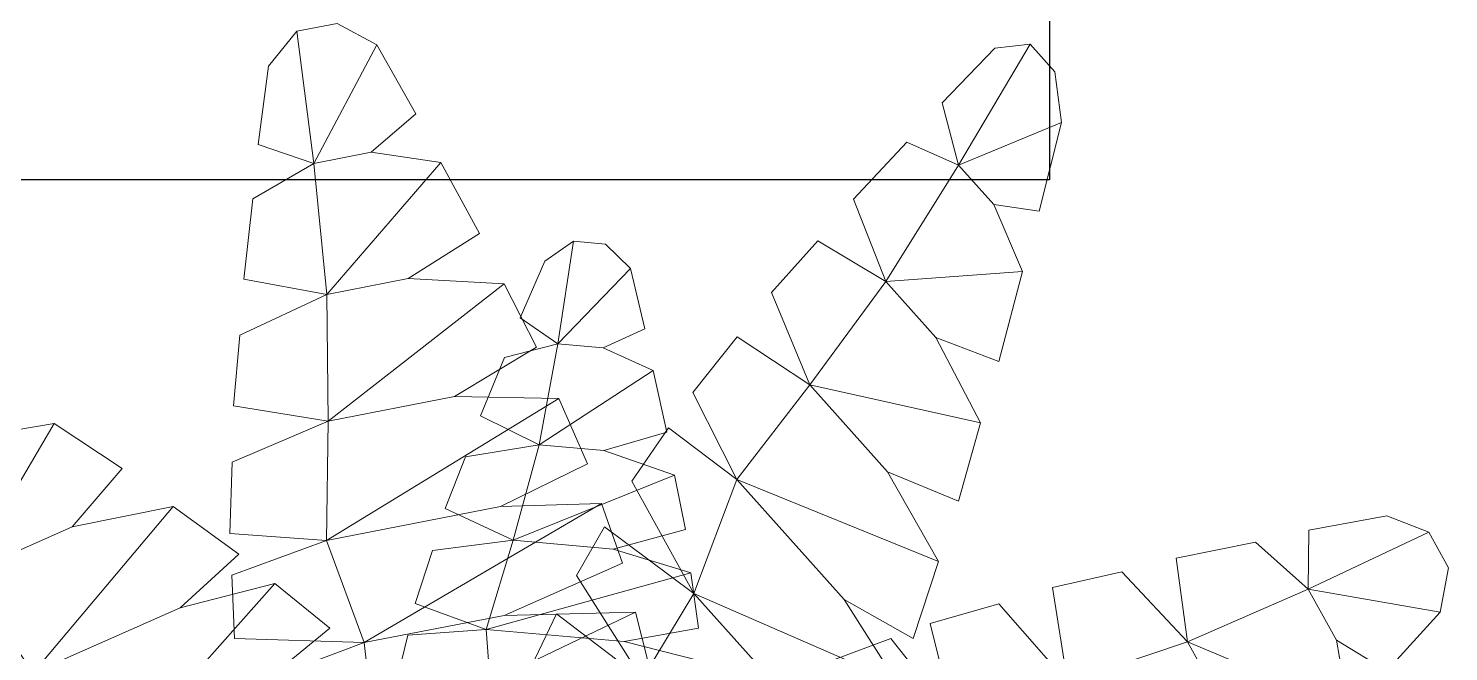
# Model space of a CAD drawing. Header units: millimetres. Extents: x 10088 to 21623, y -4423 to -852.
# Drawn here: x 11653.12 to 11692.31, y -3402.91 to -3385.7 of the extents above; entities that cross this region are included whole.
import ezdxf

# ---------------------------------------------------------------- set-up
doc = ezdxf.new("R2010")
doc.units = ezdxf.units.MM
doc.layers.add('bitki', color=85, linetype='Continuous', lineweight=5)

# ---------------------------------------------------------------- blocks, each defined once
blk = doc.blocks.new('A$C7136359F')
at = {"layer": 'bitki', "color": 86, "linetype": 'Continuous'}
for points in [[(-1508.65, -2462.41, 2851.2), (-1457.65, -2437.12, 2915.76), (-1467.91, -2401.3, 2915.76), (-1489.54, -2363.98, 2903.67)], [(-1457.65, -2437.12, 2915.76), (-1428.01, -2364.52, 2963.64), (-1464.37, -2363.56, 2929.41), (-1467.91, -2401.3, 2915.76)], [(-1457.65, -2437.12, 2915.76), (-1402.54, -2415.55, 2973.93), (-1409.77, -2390.38, 2973.93), (-1428.01, -2364.52, 2963.64)], [(-1402.54, -2415.55, 2973.93), (-1367.95, -2366.26, 3012.96), (-1403.53, -2364.67, 2984.85), (-1409.77, -2390.38, 2973.93)], [(-1402.54, -2415.55, 2973.93), (-1346.17, -2395.33, 3023.67), (-1351.24, -2377.66, 3023.67), (-1367.95, -2366.26, 3012.96)], [(-1402.54, -2415.55, 2973.93), (-1383.64, -2434.06, 2984.85), (-1354.3, -2413.84, 3012.96), (-1346.17, -2395.33, 3023.67)], [(-1457.65, -2437.12, 2915.76), (-1434.64, -2467.24, 2929.41), (-1404.34, -2447.14, 2963.64), (-1402.54, -2415.55, 2973.93)], [(-1508.65, -2462.41, 2851.2), (-1483.24, -2497.27, 2868.27), (-1456.21, -2480.2, 2903.67), (-1457.65, -2437.12, 2915.76)], [(-1556.08, -2487.4, 2781.18), (-1533.58, -2524.66, 2796.33), (-1505.47, -2509.18, 2838.09), (-1508.65, -2462.41, 2851.2)], [(-1604.59, -2493.22, 2706.66), (-1576.6, -2544.16, 2726.55), (-1550.71, -2532.4, 2769.99), (-1556.08, -2487.4, 2781.18)], [(-1642.72, -2598.52, 2765.82), (-1599.1, -2609.26, 2866.59), (-1602.28, -2551.24, 2866.59), (-1615.27, -2495.38, 2843.37)], [(-1599.1, -2609.26, 2866.59), (-1562.83, -2516.83, 2949.57), (-1591.9, -2504.05, 2892.63), (-1602.28, -2551.24, 2866.59)], [(-1599.1, -2609.26, 2866.59), (-1549.24, -2631.82, 2964.21), (-1553.2, -2559.67, 2964.21), (-1562.83, -2516.83, 2949.57)], [(-1549.24, -2631.82, 2964.21), (-1511.17, -2541.79, 3038.82), (-1543.66, -2525.26, 2984.07), (-1553.2, -2559.67, 2964.21)], [(-1549.24, -2631.82, 2964.21), (-1495.96, -2638.75, 3055.98), (-1498.84, -2586.43, 3055.98), (-1511.17, -2541.79, 3038.82)], [(-1495.96, -2638.75, 3055.98), (-1453.72, -2572.48, 3124.71), (-1485.64, -2554.54, 3078.36), (-1498.84, -2586.43, 3055.98)], [(-1495.96, -2638.75, 3055.98), (-1438.99, -2647.45, 3140.58), (-1440.85, -2613.7, 3140.58), (-1453.72, -2572.48, 3124.71)], [(-1642.72, -2598.52, 2765.82), (-1649.17, -2646.49, 2744.58), (-1673.71, -2637.67, 2688.27), (-1686.67, -2581.84, 2665.05)], [(-1701.34, -2635, 2463.06), (-1676.41, -2663.83, 2503.74), (-1636.45, -2616.22, 2503.74), (-1618.36, -2585.86, 2497.65)], [(-1438.99, -2647.45, 3140.58), (-1392.34, -2607.25, 3203.34), (-1428.46, -2586.19, 3158.46), (-1440.85, -2613.7, 3140.58)], [(-1745.98, -2664.91, 2631.39), (-1623.52, -2621.92, 2690.58), (-1635.79, -2601.43, 2647.59), (-1687.42, -2625.4, 2631.39)], [(-1676.41, -2663.83, 2503.74), (-1593.49, -2616.76, 2534.82), (-1608.61, -2596.78, 2512.02), (-1636.45, -2616.22, 2503.74)], [(-1642.72, -2598.52, 2765.82), (-1630.69, -2652.28, 2787.06), (-1606.3, -2658.79, 2843.37), (-1599.1, -2609.26, 2866.59)], [(-1438.99, -2647.45, 3140.58), (-1378.87, -2661.34, 3216.84), (-1380.16, -2637.64, 3216.84), (-1392.34, -2607.25, 3203.34)], [(-1599.1, -2609.26, 2866.59), (-1583.08, -2664.73, 2892.63), (-1554.43, -2669.98, 2949.57), (-1549.24, -2631.82, 2964.21)], [(-1676.41, -2663.83, 2503.74), (-1639.57, -2683.6, 2541.99), (-1610.59, -2649.07, 2541.99), (-1593.49, -2616.76, 2534.82)], [(-1378.87, -2661.34, 3216.84), (-1332.67, -2642.14, 3267.93), (-1367.89, -2621.02, 3231.12), (-1380.16, -2637.64, 3216.84)], [(-1745.98, -2664.91, 2631.39), (-1719.4, -2698.45, 2708.28), (-1666.27, -2662.6, 2708.28), (-1623.52, -2621.92, 2690.58)], [(-1639.57, -2683.6, 2541.99), (-1567.57, -2653.03, 2570.64), (-1581.43, -2632.3, 2551.32), (-1610.59, -2649.07, 2541.99)], [(-1549.24, -2631.82, 2964.21), (-1535.5, -2673.49, 2984.07), (-1503.73, -2677.09, 3038.82), (-1495.96, -2638.75, 3055.98)], [(-1701.34, -2635, 2463.06), (-1722.07, -2675.32, 2473.92), (-1703.17, -2686.93, 2497.65), (-1676.41, -2663.83, 2503.74)], [(-1495.96, -2638.75, 3055.98), (-1478.74, -2680.18, 3078.36), (-1447.69, -2681.92, 3124.71), (-1438.99, -2647.45, 3140.58)], [(-1719.4, -2698.45, 2708.28), (-1599.76, -2667.22, 2771.61), (-1612.06, -2641.57, 2728.14), (-1666.27, -2662.6, 2708.28)], [(-1378.87, -2661.34, 3216.84), (-1317.76, -2677.03, 3282), (-1318.66, -2660.35, 3282), (-1332.67, -2642.14, 3267.93)], [(-1639.57, -2683.6, 2541.99), (-1600.96, -2705.56, 2577.24), (-1582.27, -2683.27, 2577.24), (-1567.57, -2653.03, 2570.64)], [(-1438.99, -2647.45, 3140.58), (-1423.09, -2683.84, 3158.46), (-1388.05, -2685.04, 3203.34), (-1378.87, -2661.34, 3216.84)], [(-1745.98, -2664.91, 2631.39), (-1787.53, -2703.79, 2647.59), (-1773.13, -2722.84, 2690.58), (-1719.4, -2698.45, 2708.28)], [(-1676.41, -2663.83, 2503.74), (-1690.69, -2694.64, 2512.02), (-1668.4, -2706.04, 2534.82), (-1639.57, -2683.6, 2541.99)], [(-1378.87, -2661.34, 3216.84), (-1364.29, -2686.36, 3231.12), (-1330.21, -2686.96, 3267.93), (-1317.76, -2677.03, 3282)], [(-1719.4, -2698.45, 2708.28), (-1698.88, -2742.82, 2782.77), (-1632.82, -2698.24, 2782.77), (-1599.76, -2667.22, 2771.61)], [(-1600.96, -2705.56, 2577.24), (-1541.11, -2693.05, 2603.37), (-1556.32, -2669.11, 2584.68), (-1582.27, -2683.27, 2577.24)], [(-1698.88, -2742.82, 2782.77), (-1580.05, -2714.11, 2839.71), (-1591.63, -2684.17, 2797.92), (-1632.82, -2698.24, 2782.77)], [(-1639.57, -2683.6, 2541.99), (-1651, -2715.22, 2551.32), (-1628.2, -2725.27, 2570.64), (-1600.96, -2705.56, 2577.24)], [(-1600.96, -2705.56, 2577.24), (-1562.98, -2731.75, 2609.01), (-1549.87, -2716.12, 2609.01), (-1541.11, -2693.05, 2603.37)], [(-1719.4, -2698.45, 2708.28), (-1759.21, -2740.84, 2728.14), (-1740.04, -2761.84, 2771.61), (-1698.88, -2742.82, 2782.77)], [(-1600.96, -2705.56, 2577.24), (-1610.41, -2733.55, 2584.68), (-1584.19, -2744.41, 2603.37), (-1562.98, -2731.75, 2609.01)], [(-1562.98, -2731.75, 2609.01), (-1516, -2732.65, 2630.31), (-1530.49, -2708.95, 2614.95), (-1549.87, -2716.12, 2609.01)], [(-1828.06, -2739.55, 2866.59), (-1728.97, -2745.46, 2949.57), (-1725.79, -2713.87, 2892.63), (-1773.88, -2718.58, 2866.59)], [(-1698.88, -2742.82, 2782.77), (-1660.48, -2780.2, 2852.79), (-1612.54, -2747.86, 2852.79), (-1580.05, -2714.11, 2839.71)], [(-1562.98, -2731.75, 2609.01), (-1566.7, -2752.06, 2614.95), (-1540.84, -2762.23, 2630.31), (-1525.33, -2759.41, 2636.16)], [(-1562.98, -2731.75, 2609.01), (-1525.33, -2759.41, 2636.16), (-1516.09, -2748.4, 2636.16), (-1516, -2732.65, 2630.31)], [(-1828.06, -2739.55, 2866.59), (-1834.12, -2793.94, 2964.21), (-1766.71, -2767.87, 2964.21), (-1728.97, -2745.46, 2949.57)], [(-1698.88, -2742.82, 2782.77), (-1727.38, -2775.73, 2797.92), (-1703.95, -2797.69, 2839.71), (-1660.48, -2780.2, 2852.79)], [(-1660.48, -2780.2, 2852.79), (-1560.94, -2767.96, 2905.26), (-1570.69, -2737.51, 2869.89), (-1612.54, -2747.86, 2852.79)], [(-1834.12, -2793.94, 2964.21), (-1736.74, -2802.34, 3038.82), (-1731.04, -2766.34, 2984.07), (-1766.71, -2767.87, 2964.21)], [(-1660.48, -2780.2, 2852.79), (-1620.64, -2820.88, 2917.38), (-1589.74, -2800.06, 2917.38), (-1560.94, -2767.96, 2905.26)], [(-1660.48, -2780.2, 2852.79), (-1685.74, -2815.12, 2869.89), (-1661.17, -2835.58, 2905.26), (-1620.64, -2820.88, 2917.38)], [(-1834.12, -2793.94, 2964.21), (-1869.52, -2819.89, 2984.07), (-1863.1, -2851.21, 3038.82), (-1824.25, -2846.77, 3055.98)], [(-1834.12, -2793.94, 2964.21), (-1824.25, -2846.77, 3055.98), (-1775.38, -2827.87, 3055.98), (-1736.74, -2802.34, 3038.82)], [(-1620.64, -2820.88, 2917.38), (-1542.46, -2826.64, 2965.26), (-1552.75, -2791.75, 2931), (-1589.74, -2800.06, 2917.38)], [(-1620.64, -2820.88, 2917.38), (-1642.18, -2852.08, 2931), (-1613.71, -2874.7, 2965.26), (-1583.11, -2866.63, 2975.55)], [(-1620.64, -2820.88, 2917.38), (-1583.11, -2866.63, 2975.55), (-1561.39, -2851.99, 2975.55), (-1542.46, -2826.64, 2965.26)], [(-1824.25, -2846.77, 3055.98), (-1748.17, -2866.45, 3124.71), (-1740.97, -2830.57, 3078.36), (-1775.38, -2827.87, 3055.98)], [(-1824.25, -2846.77, 3055.98), (-1814.92, -2903.62, 3140.58), (-1783.42, -2891.44, 3140.58), (-1748.17, -2866.45, 3124.71)], [(-1583.11, -2866.63, 2975.55), (-1525.51, -2884.3, 3014.55), (-1535.02, -2849.98, 2986.44), (-1561.39, -2851.99, 2975.55)], [(-1583.11, -2866.63, 2975.55), (-1594.84, -2890.33, 2986.44), (-1566.58, -2911.99, 3014.55), (-1546.45, -2914, 3025.29)], [(-1583.11, -2866.63, 2975.55), (-1546.45, -2914, 3025.29), (-1531.21, -2903.71, 3025.29), (-1525.51, -2884.3, 3014.55)]]:
    blk.add_3dface(points, dxfattribs=at)

msp = doc.modelspace()

# ---------------------------------------------------------------- linework, layer by layer
msp.add_lwpolyline([(11631.705, -3272.079), (11681.294, -3272.079), (11681.294, -3389.886), (11631.705, -3389.886)], close=True)

# ---------------------------------------------------------------- block references
at = {"layer": 'bitki', "extrusion": (0, 0, -1), "xscale": 0.06144000000418885, "yscale": 0.06144000000203959, "zscale": -0.06144000000000002, "rotation": 134.9999999942426}
msp.add_blockref('A$C7136359F', (-11854.312, -3445.194, 154.814), dxfattribs=at)

doc.saveas('drawing.dxf')
